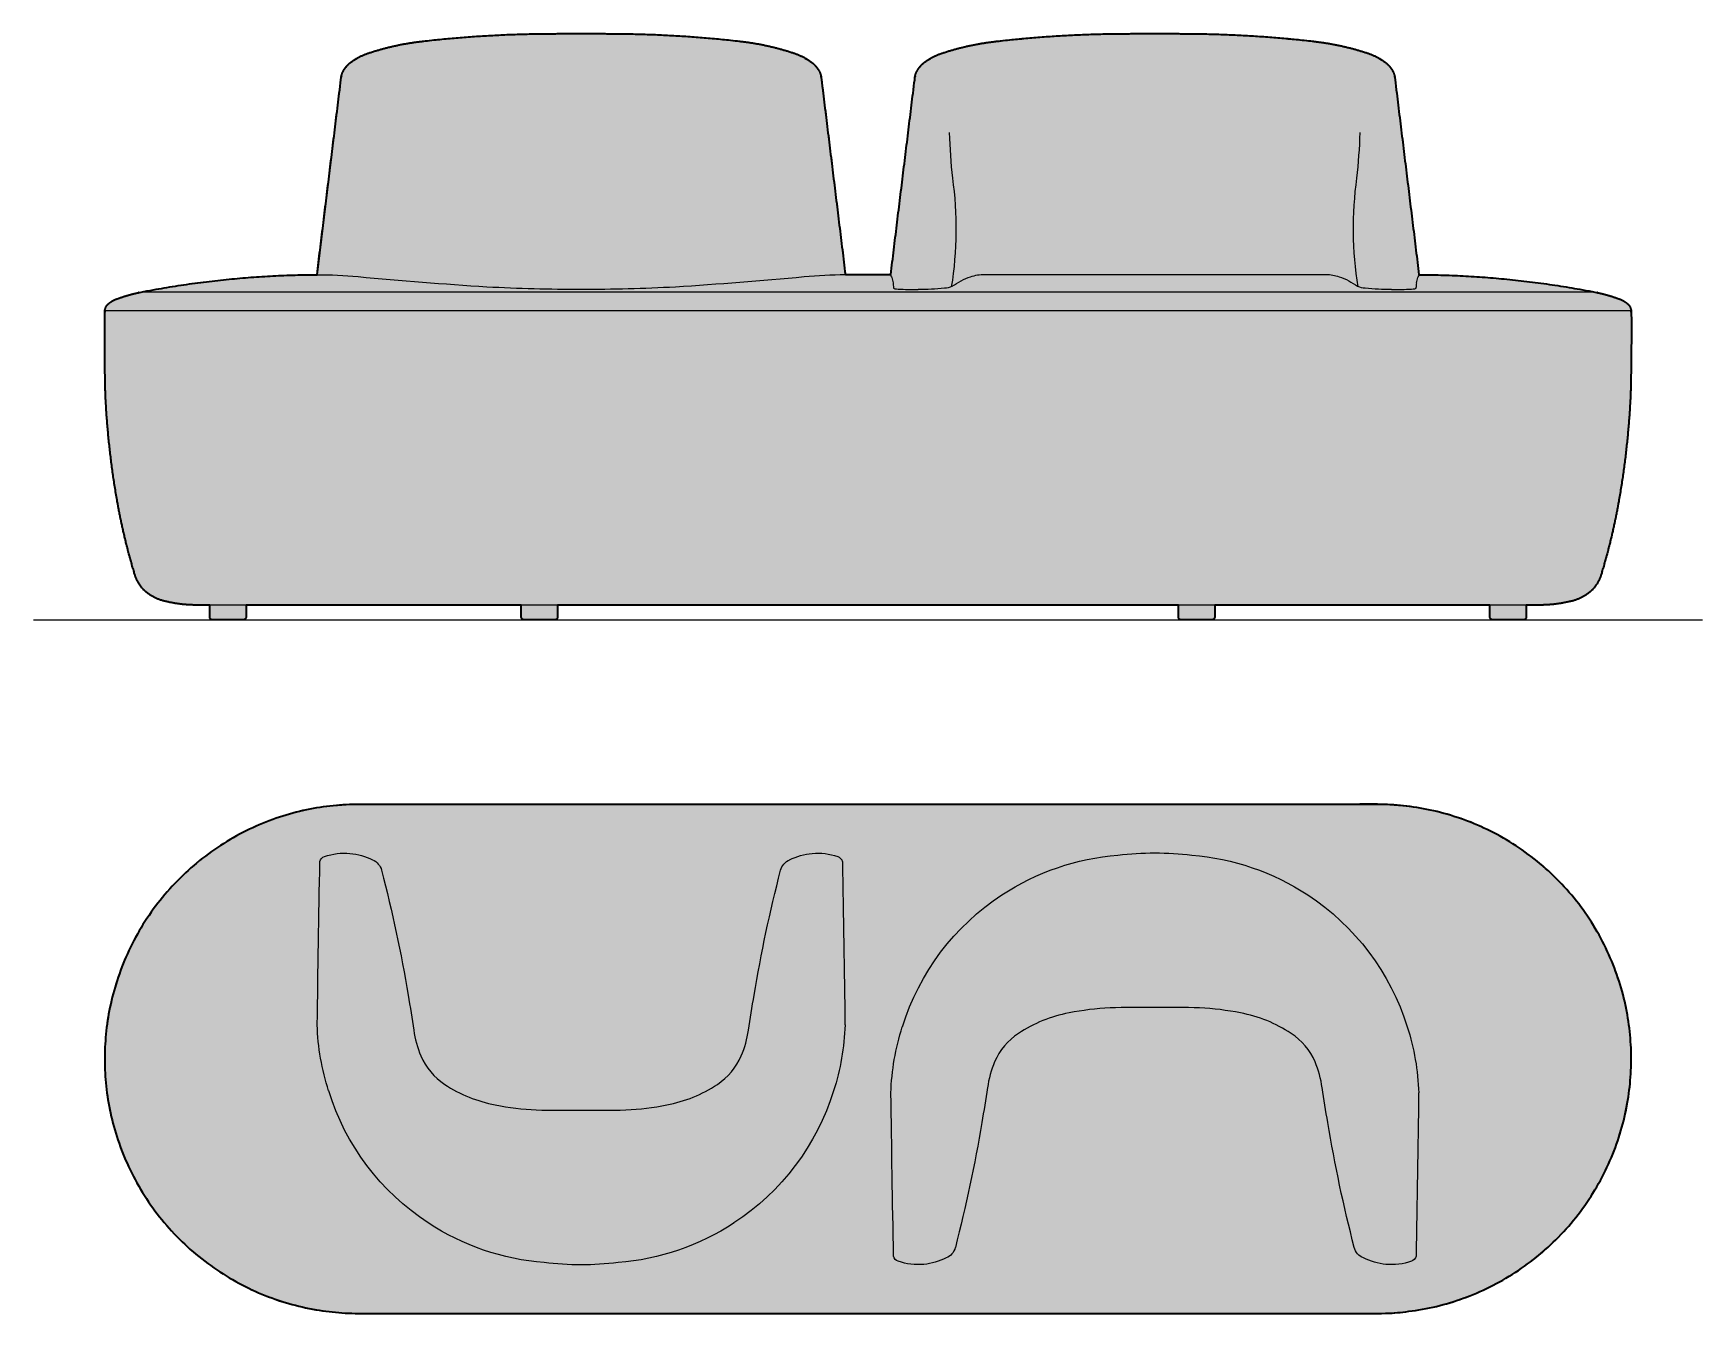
# Model space of a CAD drawing. Header units: millimetres. Extents: x 0 to 3456, y -1029 to 806.
# Drawn here: x 0 to 2296, y -954 to 806 of the extents above; entities that cross this region are included whole.
import ezdxf

# ---------------------------------------------------------------- set-up
doc = ezdxf.new("R2010")
doc.units = ezdxf.units.MM
doc.linetypes.add('Dots', pattern=[1, 0, -1])
doc.layers.add('Blocks', color=7, linetype='Continuous')
doc.layers.add('Blocks$Fill', color=7, linetype='Continuous', true_color=0xffffff)
for name, color, linetype, lineweight, true_color in [('Blocks$Inner', 7, 'Continuous', 25, 0x007f00), ('Blocks$Outline', 7, 'Continuous', 35, 0xff3f3f), ('Groud', 7, 'Dots', 25, 0x243775)]:
    doc.layers.add(name, color=color, linetype=linetype, lineweight=lineweight, true_color=true_color)

# ---------------------------------------------------------------- blocks, each defined once
blk = doc.blocks.new('Scene Bench Top')
at = {"layer": 'Blocks$Fill', "extrusion": (0, 0, -1)}
blk.add_hatch(color=256, dxfattribs=at).paths.add_polyline_path([(1750, 350), (350, 350), (342.2, 349.9), (334.4, 349.7), (326.5, 349.2), (318.6, 348.6), (310.6, 347.8), (302.5, 346.8), (294.4, 345.6), (286.3, 344.2), (278.2, 342.6), (270, 340.7), (261.9, 338.7), (253.7, 336.5), (245.5, 334), (237.4, 331.4), (229.3, 328.5), (221.2, 325.4), (213.1, 322.1), (205.1, 318.6), (197.1, 314.9), (189.2, 310.9), (181.4, 306.7), (173.7, 302.3), (166, 297.8), (158.5, 292.9), (151, 287.9), (143.7, 282.7), (136.5, 277.3), (129.4, 271.7), (122.5, 265.9), (115.6, 260), (109, 253.8), (102.5, 247.5), (96.2, 241), (90, 234.4), (84.1, 227.5), (78.3, 220.6), (72.7, 213.5), (67.3, 206.3), (62.1, 199), (57.1, 191.5), (52.2, 184), (47.7, 176.3), (43.3, 168.6), (39.1, 160.8), (35.1, 152.9), (31.4, 144.9), (27.9, 136.9), (24.6, 128.8), (21.5, 120.7), (18.6, 112.6), (16, 104.5), (13.5, 96.3), (11.3, 88.1), (9.3, 80), (7.4, 71.8), (5.8, 63.7), (4.4, 55.6), (3.2, 47.5), (2.2, 39.4), (1.4, 31.4), (0.8, 23.5), (0.3, 15.6), (0.1, 7.8), (0, 0), (0.1, -7.8), (0.3, -15.6), (0.8, -23.5), (1.4, -31.4), (2.2, -39.4), (3.2, -47.5), (4.4, -55.6), (5.8, -63.7), (7.4, -71.8), (9.3, -80), (11.3, -88.1), (13.5, -96.3), (16, -104.5), (18.6, -112.6), (21.5, -120.7), (24.6, -128.8), (27.9, -136.9), (31.4, -144.9), (35.1, -152.9), (39.1, -160.8), (43.3, -168.6), (47.7, -176.3), (52.2, -184), (57.1, -191.5), (62.1, -199), (67.3, -206.3), (72.7, -213.5), (78.3, -220.6), (84.1, -227.5), (90, -234.4), (96.2, -241), (102.5, -247.5), (109, -253.8), (115.6, -260), (122.5, -265.9), (129.4, -271.7), (136.5, -277.3), (143.7, -282.7), (151, -287.9), (158.5, -292.9), (166, -297.8), (173.7, -302.3), (181.4, -306.7), (189.2, -310.9), (197.1, -314.9), (205.1, -318.6), (213.1, -322.1), (221.2, -325.4), (229.3, -328.5), (237.4, -331.4), (245.5, -334), (253.7, -336.5), (261.9, -338.7), (270, -340.7), (278.2, -342.6), (286.3, -344.2), (294.4, -345.6), (302.5, -346.8), (310.6, -347.8), (318.6, -348.6), (326.5, -349.2), (334.4, -349.7), (342.2, -349.9), (350, -350), (1750, -350), (1757.8, -349.9), (1765.6, -349.7), (1773.5, -349.2), (1781.4, -348.6), (1789.4, -347.8), (1797.5, -346.8), (1805.6, -345.6), (1813.7, -344.2), (1821.8, -342.6), (1830, -340.7), (1838.1, -338.7), (1846.3, -336.5), (1854.5, -334), (1862.6, -331.4), (1870.7, -328.5), (1878.8, -325.4), (1886.9, -322.1), (1894.9, -318.6), (1902.9, -314.9), (1910.8, -310.9), (1918.6, -306.7), (1926.3, -302.3), (1934, -297.8), (1941.5, -292.9), (1949, -287.9), (1956.3, -282.7), (1963.5, -277.3), (1970.6, -271.7), (1977.5, -265.9), (1984.4, -260), (1991, -253.8), (1997.5, -247.5), (2003.8, -241), (2010, -234.4), (2015.9, -227.5), (2021.7, -220.6), (2027.3, -213.5), (2032.7, -206.3), (2037.9, -199), (2042.9, -191.5), (2047.8, -184), (2052.3, -176.3), (2056.7, -168.6), (2060.9, -160.8), (2064.9, -152.9), (2068.6, -144.9), (2072.1, -136.9), (2075.4, -128.8), (2078.5, -120.7), (2081.4, -112.6), (2084, -104.5), (2086.5, -96.3), (2088.7, -88.1), (2090.7, -80), (2092.6, -71.8), (2094.2, -63.7), (2095.6, -55.6), (2096.8, -47.5), (2097.8, -39.4), (2098.6, -31.4), (2099.2, -23.5), (2099.7, -15.6), (2099.9, -7.8), (2100, 0), (2099.9, 7.8), (2099.7, 15.6), (2099.2, 23.5), (2098.6, 31.4), (2097.8, 39.4), (2096.8, 47.5), (2095.6, 55.6), (2094.2, 63.7), (2092.6, 71.8), (2090.7, 80), (2088.7, 88.1), (2086.5, 96.3), (2084, 104.5), (2081.4, 112.6), (2078.5, 120.7), (2075.4, 128.8), (2072.1, 136.9), (2068.6, 144.9), (2064.9, 152.9), (2060.9, 160.8), (2056.7, 168.6), (2052.3, 176.3), (2047.8, 184), (2042.9, 191.5), (2037.9, 199), (2032.7, 206.3), (2027.3, 213.5), (2021.7, 220.6), (2015.9, 227.5), (2010, 234.4), (2003.8, 241), (1997.5, 247.5), (1991, 253.8), (1984.4, 260), (1977.5, 265.9), (1970.6, 271.7), (1963.5, 277.3), (1956.3, 282.7), (1949, 287.9), (1941.5, 292.9), (1934, 297.8), (1926.3, 302.3), (1918.6, 306.7), (1910.8, 310.9), (1902.9, 314.9), (1894.9, 318.6), (1886.9, 322.1), (1878.8, 325.4), (1870.7, 328.5), (1862.6, 331.4), (1854.5, 334), (1846.3, 336.5), (1838.1, 338.7), (1830, 340.7), (1821.8, 342.6), (1813.7, 344.2), (1805.6, 345.6), (1797.5, 346.8), (1789.4, 347.8), (1781.4, 348.6), (1773.5, 349.2), (1765.6, 349.7), (1757.8, 349.9)], flags=0)
at = {"layer": 'Blocks$Inner', "linetype": 'ByBlock'}
for p, q in [((-1750, 350), (-350, 350)), ((-350, -350), (-1750, -350))]:
    blk.add_line(p, q, dxfattribs=at)
at = {"layer": 'Blocks$Inner', "linetype": 'ByBlock', "extrusion": (0, 0, -1)}
for centre, radius, start, end in [((1750, 0), 350, 270, 90), ((350, 0), 350, 90, 270), ((1794.5, 269), 9.76, 14.8009, 71.5909), ((1770.4, 201.4), 81.5, 70.4717, 95.5283), ((1771.1, 194.3), 88.7, 95.5283, 116.4717), ((1118.2, 194.3), 88.7, 63.5283, 84.4717), ((1118.9, 201.4), 81.5, 84.4717, 109.5283), ((1094.7, 269), 9.76, 108.4091, 165.1991), ((679.6, -57.8), 339, 56.6946, 85.4807), ((655.5, -135.9), 419.1, 83.0465, 90.0193), ((655.2, -135.9), 419.1, 89.9807, 96.9535), ((631.2, -57.8), 339, 94.5193, 123.3054), ((-32984.4, -397.8), 34794.8, 0.73202, 1.10217), ((1739.7, 254), 21.3, 112.473, 165.527), ((3671.2, -244.6), 2016.2, 165.527, 170.521), ((-782, -244.6), 2016.2, 9.479, 14.473), ((1149.5, 254), 21.3, 14.473, 67.527), ((35873.6, -397.8), 34794.8, 178.89783, 179.26798), ((681.8, -55.7), 336, 17.2564, 56.8154), ((629, -55.7), 336, 123.1846, 162.7436), ((3513.4, -233.3), 1858.7, 170.063, 171.5582), ((-624.2, -233.3), 1858.7, 8.4418, 9.937), ((1479.1, 56.9), 328.7, 342.1379, 358.2388), ((1410.1, 56.9), 328.7, 181.7612, 197.8621), ((689.9, -56.9), 328.7, 1.7612, 17.8621), ((620.9, -56.9), 328.7, 162.1379, 178.2388), ((1471, 55.7), 336, 303.1846, 342.7436), ((1418.2, 55.7), 336, 197.2564, 236.8154), ((2724.2, 233.3), 1858.7, 188.4418, 189.937), ((-1413.4, 233.3), 1858.7, 350.063, 351.5582), ((-33773.6, 397.8), 34794.8, 358.89783, 359.26798), ((35084.4, 397.8), 34794.8, 180.73202, 181.10217), ((2882, 244.6), 2016.2, 189.479, 194.473), ((-1571.2, 244.6), 2016.2, 345.527, 350.521), ((1468.8, 57.8), 339, 274.5193, 303.3054), ((1420.4, 57.8), 339, 236.6946, 265.4807), ((1005.3, -269), 9.76, 288.4091, 345.1991), ((981.8, -194.3), 88.7, 243.5283, 264.4717), ((950.5, -254), 21.3, 194.473, 247.527), ((360.3, -254), 21.3, 292.473, 345.527), ((328.9, -194.3), 88.7, 275.5283, 296.4717), ((305.5, -269), 9.76, 194.8009, 251.5909), ((1444.8, 135.9), 419.1, 269.9807, 276.9535), ((1444.5, 135.9), 419.1, 263.0465, 270.0193), ((981.1, -201.4), 81.5, 264.4717, 289.5283), ((329.6, -201.4), 81.5, 250.4717, 275.5283)]:
    blk.add_arc(centre, radius, start, end, dxfattribs=at)
at = {"layer": 'Blocks$Inner', "linetype": 'ByBlock'}
for centre, radius, start, end in [((-692.8, -360.2), 431.1, 93.222, 100.778), ((-678, -1293.2), 1363.9, 89.0485, 91.6381), ((-632.7, -1293.2), 1363.9, 88.3619, 90.9515), ((-618, -360.2), 431.1, 79.222, 86.778), ((-737.4, -126.1), 192.7, 100.778, 123.222), ((-573.4, -126.1), 192.7, 56.778, 79.222), ((-1540.5, 57.5), 135.5, 187.5884, 203.222), ((-1348.8, 57.5), 135.5, 336.778, 352.4116), ((-794.4, -39), 88.5, 123.222, 156.778), ((-516.3, -39), 88.5, 23.222, 56.778), ((-1583.7, 39), 88.5, 203.222, 236.778), ((-1305.6, 39), 88.5, 303.222, 336.778), ((-751.2, -57.5), 135.5, 156.778, 172.4116), ((-559.5, -57.5), 135.5, 7.5884, 23.222), ((-1526.6, 126.1), 192.7, 236.778, 259.222), ((-1362.6, 126.1), 192.7, 280.778, 303.222), ((-1482, 360.2), 431.1, 259.222, 266.778), ((-1407.2, 360.2), 431.1, 273.222, 280.778), ((-1467.3, 1293.2), 1363.9, 268.3619, 270.9515), ((-1422, 1293.2), 1363.9, 269.0485, 271.6381)]:
    blk.add_arc(centre, radius, start, end, dxfattribs=at)
at = {"layer": 'Blocks$Outline'}
blk.add_rational_spline([(-1750, 350), (-1050, 350), (-350, 350), (0, 350), (0, 0), (0, -350), (-350, -350), (-1050, -350), (-1750, -350), (-2100, -350), (-2100, 0), (-2100, 350), (-1750, 350)], [1, 1, 1, 0.707106781187, 1, 0.707106781187, 1, 1, 1, 0.707106781187, 1, 0.707106781187, 1], degree=2, knots=[0, 0, 0, 1400, 1400, 1949.778714, 1949.778714, 2499.557429, 2499.557429, 3899.557429, 3899.557429, 4449.336143, 4449.336143, 4999.114858, 4999.114858, 4999.114858], dxfattribs=at)
blk = doc.blocks.new('Scene Bench Front')
at = {"layer": 'Blocks$Fill', "extrusion": (0, 0, -1)}
blk.add_hatch(color=256, dxfattribs=at).paths.add_polyline_path([(242.6, 20), (242.6, 4), (242.6, 3.9), (242.6, 3.8), (242.6, 3.7), (242.6, 3.6), (242.6, 3.5), (242.6, 3.5), (242.6, 3.4), (242.6, 3.3), (242.6, 3.2), (242.7, 3.1), (242.7, 3), (242.7, 2.9), (242.7, 2.8), (242.8, 2.7), (242.8, 2.6), (242.8, 2.5), (242.9, 2.4), (242.9, 2.3), (243, 2.3), (243, 2.2), (243.1, 2.1), (243.1, 2), (243.2, 1.9), (243.2, 1.8), (243.3, 1.7), (243.3, 1.6), (243.4, 1.6), (243.5, 1.5), (243.5, 1.4), (243.6, 1.3), (243.7, 1.2), (243.7, 1.2), (243.8, 1.1), (243.9, 1), (244, 1), (244, 0.9), (244.1, 0.8), (244.2, 0.8), (244.3, 0.7), (244.4, 0.7), (244.5, 0.6), (244.5, 0.5), (244.6, 0.5), (244.7, 0.4), (244.8, 0.4), (244.9, 0.4), (245, 0.3), (245.1, 0.3), (245.2, 0.2), (245.3, 0.2), (245.4, 0.2), (245.5, 0.2), (245.6, 0.1), (245.6, 0.1), (245.7, 0.1), (245.8, 0.1), (245.9, 0.1), (246, 0), (246.1, 0), (246.2, 0), (246.3, 0), (246.4, 0), (246.5, 0), (246.6, 0), (288.6, 0), (288.6, 0), (288.7, 0), (288.8, 0), (288.9, 0), (289, 0), (289.1, 0), (289.2, 0.1), (289.3, 0.1), (289.4, 0.1), (289.5, 0.1), (289.6, 0.1), (289.7, 0.2), (289.8, 0.2), (289.8, 0.2), (289.9, 0.2), (290, 0.3), (290.1, 0.3), (290.2, 0.4), (290.3, 0.4), (290.4, 0.4), (290.5, 0.5), (290.6, 0.5), (290.7, 0.6), (290.7, 0.7), (290.8, 0.7), (290.9, 0.8), (291, 0.8), (291.1, 0.9), (291.2, 1), (291.2, 1), (291.3, 1.1), (291.4, 1.2), (291.5, 1.2), (291.5, 1.3), (291.6, 1.4), (291.7, 1.5), (291.7, 1.6), (291.8, 1.6), (291.8, 1.7), (291.9, 1.8), (292, 1.9), (292, 2), (292.1, 2.1), (292.1, 2.2), (292.2, 2.3), (292.2, 2.3), (292.2, 2.4), (292.3, 2.5), (292.3, 2.6), (292.3, 2.7), (292.4, 2.8), (292.4, 2.9), (292.4, 3), (292.5, 3.1), (292.5, 3.2), (292.5, 3.3), (292.5, 3.4), (292.5, 3.5), (292.5, 3.5), (292.5, 3.6), (292.5, 3.7), (292.6, 3.8), (292.6, 3.9), (292.6, 4), (292.6, 20), (671.2, 20), (671.2, 4), (671.2, 3.9), (671.2, 3.8), (671.2, 3.7), (671.2, 3.6), (671.2, 3.5), (671.2, 3.4), (671.2, 3.4), (671.3, 3.3), (671.3, 3.2), (671.3, 3.1), (671.3, 3), (671.3, 2.9), (671.4, 2.8), (671.4, 2.7), (671.4, 2.6), (671.5, 2.5), (671.5, 2.4), (671.5, 2.3), (671.6, 2.2), (671.6, 2.2), (671.7, 2.1), (671.7, 2), (671.8, 1.9), (671.8, 1.8), (671.9, 1.7), (672, 1.6), (672, 1.6), (672.1, 1.5), (672.1, 1.4), (672.2, 1.3), (672.3, 1.2), (672.4, 1.2), (672.4, 1.1), (672.5, 1), (672.6, 1), (672.7, 0.9), (672.7, 0.8), (672.8, 0.8), (672.9, 0.7), (673, 0.6), (673.1, 0.6), (673.2, 0.5), (673.3, 0.5), (673.3, 0.4), (673.4, 0.4), (673.5, 0.4), (673.6, 0.3), (673.7, 0.3), (673.8, 0.2), (673.9, 0.2), (674, 0.2), (674.1, 0.1), (674.2, 0.1), (674.3, 0.1), (674.4, 0.1), (674.5, 0.1), (674.5, 0), (674.6, 0), (674.7, 0), (674.8, 0), (674.9, 0), (675, 0), (675.1, 0), (675.2, 0), (717.2, 0), (717.3, 0), (717.4, 0), (717.5, 0), (717.5, 0), (717.6, 0), (717.7, 0), (717.8, 0), (717.9, 0.1), (718, 0.1), (718.1, 0.1), (718.2, 0.1), (718.3, 0.1), (718.4, 0.2), (718.5, 0.2), (718.6, 0.2), (718.7, 0.3), (718.7, 0.3), (718.8, 0.4), (718.9, 0.4), (719, 0.4), (719.1, 0.5), (719.2, 0.5), (719.3, 0.6), (719.4, 0.6), (719.5, 0.7), (719.5, 0.8), (719.6, 0.8), (719.7, 0.9), (719.8, 1), (719.9, 1), (719.9, 1.1), (720, 1.2), (720.1, 1.2), (720.2, 1.3), (720.2, 1.4), (720.3, 1.5), (720.4, 1.6), (720.4, 1.6), (720.5, 1.7), (720.5, 1.8), (720.6, 1.9), (720.6, 2), (720.7, 2.1), (720.7, 2.2), (720.8, 2.2), (720.8, 2.3), (720.9, 2.4), (720.9, 2.5), (720.9, 2.6), (721, 2.7), (721, 2.8), (721, 2.9), (721.1, 3), (721.1, 3.1), (721.1, 3.2), (721.1, 3.3), (721.1, 3.4), (721.1, 3.4), (721.2, 3.5), (721.2, 3.6), (721.2, 3.7), (721.2, 3.8), (721.2, 3.9), (721.2, 4), (721.2, 20), (1575.1, 20), (1575.1, 4), (1575.1, 3.9), (1575.1, 3.8), (1575.1, 3.7), (1575.1, 3.6), (1575.1, 3.5), (1575.1, 3.4), (1575.2, 3.4), (1575.2, 3.3), (1575.2, 3.2), (1575.2, 3.1), (1575.2, 3), (1575.3, 2.9), (1575.3, 2.8), (1575.3, 2.7), (1575.4, 2.6), (1575.4, 2.5), (1575.4, 2.4), (1575.5, 2.3), (1575.5, 2.2), (1575.6, 2.2), (1575.6, 2.1), (1575.7, 2), (1575.7, 1.9), (1575.8, 1.8), (1575.8, 1.7), (1575.9, 1.6), (1575.9, 1.6), (1576, 1.5), (1576.1, 1.4), (1576.1, 1.3), (1576.2, 1.2), (1576.3, 1.2), (1576.4, 1.1), (1576.4, 1), (1576.5, 1), (1576.6, 0.9), (1576.7, 0.8), (1576.8, 0.8), (1576.8, 0.7), (1576.9, 0.6), (1577, 0.6), (1577.1, 0.5), (1577.2, 0.5), (1577.3, 0.4), (1577.4, 0.4), (1577.5, 0.4), (1577.5, 0.3), (1577.6, 0.3), (1577.7, 0.2), (1577.8, 0.2), (1577.9, 0.2), (1578, 0.1), (1578.1, 0.1), (1578.2, 0.1), (1578.3, 0.1), (1578.4, 0.1), (1578.5, 0), (1578.6, 0), (1578.7, 0), (1578.8, 0), (1578.8, 0), (1578.9, 0), (1579, 0), (1579.1, 0), (1621.1, 0), (1621.2, 0), (1621.3, 0), (1621.4, 0), (1621.5, 0), (1621.6, 0), (1621.7, 0), (1621.7, 0), (1621.8, 0.1), (1621.9, 0.1), (1622, 0.1), (1622.1, 0.1), (1622.2, 0.1), (1622.3, 0.2), (1622.4, 0.2), (1622.5, 0.2), (1622.6, 0.3), (1622.7, 0.3), (1622.8, 0.4), (1622.9, 0.4), (1622.9, 0.4), (1623, 0.5), (1623.1, 0.5), (1623.2, 0.6), (1623.3, 0.6), (1623.4, 0.7), (1623.5, 0.8), (1623.6, 0.8), (1623.6, 0.9), (1623.7, 1), (1623.8, 1), (1623.9, 1.1), (1623.9, 1.2), (1624, 1.2), (1624.1, 1.3), (1624.2, 1.4), (1624.2, 1.5), (1624.3, 1.6), (1624.3, 1.6), (1624.4, 1.7), (1624.5, 1.8), (1624.5, 1.9), (1624.6, 2), (1624.6, 2.1), (1624.7, 2.2), (1624.7, 2.2), (1624.8, 2.3), (1624.8, 2.4), (1624.8, 2.5), (1624.9, 2.6), (1624.9, 2.7), (1624.9, 2.8), (1625, 2.9), (1625, 3), (1625, 3.1), (1625, 3.2), (1625, 3.3), (1625.1, 3.4), (1625.1, 3.4), (1625.1, 3.5), (1625.1, 3.6), (1625.1, 3.7), (1625.1, 3.8), (1625.1, 3.9), (1625.1, 4), (1625.1, 20), (2003.7, 20), (2003.7, 4), (2003.7, 3.9), (2003.7, 3.8), (2003.7, 3.7), (2003.8, 3.6), (2003.8, 3.5), (2003.8, 3.5), (2003.8, 3.4), (2003.8, 3.3), (2003.8, 3.2), (2003.8, 3.1), (2003.9, 3), (2003.9, 2.9), (2003.9, 2.8), (2004, 2.7), (2004, 2.6), (2004, 2.5), (2004.1, 2.4), (2004.1, 2.3), (2004.1, 2.3), (2004.2, 2.2), (2004.2, 2.1), (2004.3, 2), (2004.3, 1.9), (2004.4, 1.8), (2004.4, 1.7), (2004.5, 1.6), (2004.6, 1.6), (2004.6, 1.5), (2004.7, 1.4), (2004.8, 1.3), (2004.8, 1.2), (2004.9, 1.2), (2005, 1.1), (2005.1, 1), (2005.1, 1), (2005.2, 0.9), (2005.3, 0.8), (2005.4, 0.8), (2005.5, 0.7), (2005.5, 0.7), (2005.6, 0.6), (2005.7, 0.5), (2005.8, 0.5), (2005.9, 0.4), (2006, 0.4), (2006.1, 0.4), (2006.2, 0.3), (2006.3, 0.3), (2006.4, 0.2), (2006.5, 0.2), (2006.5, 0.2), (2006.6, 0.2), (2006.7, 0.1), (2006.8, 0.1), (2006.9, 0.1), (2007, 0.1), (2007.1, 0.1), (2007.2, 0), (2007.3, 0), (2007.4, 0), (2007.5, 0), (2007.6, 0), (2007.6, 0), (2007.7, 0), (2049.7, 0), (2049.8, 0), (2049.9, 0), (2050, 0), (2050.1, 0), (2050.2, 0), (2050.3, 0), (2050.4, 0.1), (2050.5, 0.1), (2050.6, 0.1), (2050.7, 0.1), (2050.7, 0.1), (2050.8, 0.2), (2050.9, 0.2), (2051, 0.2), (2051.1, 0.2), (2051.2, 0.3), (2051.3, 0.3), (2051.4, 0.4), (2051.5, 0.4), (2051.6, 0.4), (2051.7, 0.5), (2051.8, 0.5), (2051.8, 0.6), (2051.9, 0.7), (2052, 0.7), (2052.1, 0.8), (2052.2, 0.8), (2052.3, 0.9), (2052.3, 1), (2052.4, 1), (2052.5, 1.1), (2052.6, 1.2), (2052.6, 1.2), (2052.7, 1.3), (2052.8, 1.4), (2052.8, 1.5), (2052.9, 1.6), (2053, 1.6), (2053, 1.7), (2053.1, 1.8), (2053.1, 1.9), (2053.2, 2), (2053.2, 2.1), (2053.3, 2.2), (2053.3, 2.3), (2053.4, 2.3), (2053.4, 2.4), (2053.5, 2.5), (2053.5, 2.6), (2053.5, 2.7), (2053.6, 2.8), (2053.6, 2.9), (2053.6, 3), (2053.6, 3.1), (2053.7, 3.2), (2053.7, 3.3), (2053.7, 3.4), (2053.7, 3.5), (2053.7, 3.5), (2053.7, 3.6), (2053.7, 3.7), (2053.7, 3.8), (2053.7, 3.9), (2053.7, 4), (2053.7, 20), (2067.4, 20.1), (2081.1, 20.6), (2085.6, 20.8), (2090.1, 21.2), (2094.5, 21.7), (2099, 22.3), (2103.4, 23), (2107.9, 23.9), (2112.3, 24.8), (2116.6, 25.9), (2118.5, 26.4), (2120.4, 26.9), (2122.2, 27.6), (2124, 28.2), (2125.9, 29), (2127.6, 29.8), (2129.4, 30.6), (2131.1, 31.5), (2132.9, 32.5), (2134.5, 33.5), (2136.2, 34.6), (2137.8, 35.7), (2139.3, 36.8), (2140.9, 38.1), (2142.3, 39.3), (2143.8, 40.6), (2144.9, 41.8), (2146.1, 43.1), (2147.1, 44.3), (2148.2, 45.7), (2149.2, 47), (2150.2, 48.4), (2151.1, 49.8), (2152, 51.3), (2152.8, 52.8), (2153.6, 54.3), (2154.3, 55.8), (2155, 57.3), (2155.6, 58.9), (2156.2, 60.5), (2156.7, 62.1), (2157.2, 63.7), (2164.3, 88.5), (2170.6, 113.5), (2176.2, 138.8), (2181.1, 164.1), (2186.9, 200.5), (2191.5, 237), (2195, 273.7), (2197.2, 310.4), (2198.1, 423.5), (2198.1, 423.9), (2198.1, 424.3), (2198.1, 424.6), (2198, 425), (2198, 425.4), (2197.9, 425.7), (2197.9, 426.1), (2197.8, 426.4), (2197.7, 426.8), (2197.6, 427.2), (2197.5, 427.5), (2197.4, 427.9), (2197.3, 428.2), (2197.2, 428.6), (2197.1, 428.9), (2196.9, 429.2), (2196.8, 429.6), (2196.6, 429.9), (2196.5, 430.2), (2196.3, 430.6), (2196.1, 430.9), (2195.9, 431.2), (2195.7, 431.5), (2195.5, 431.8), (2195.3, 432.1), (2195.1, 432.4), (2194.9, 432.7), (2194.7, 433), (2194.4, 433.3), (2194.2, 433.5), (2194, 433.8), (2193.7, 434.1), (2193.5, 434.3), (2193.2, 434.6), (2192.9, 434.8), (2192.7, 435), (2192, 435.6), (2191.3, 436.1), (2190.6, 436.6), (2189.9, 437), (2189.2, 437.5), (2188.5, 438), (2187.7, 438.4), (2187, 438.8), (2186.2, 439.2), (2185.4, 439.6), (2184.7, 440), (2183.9, 440.3), (2183.1, 440.7), (2182.3, 441), (2181.5, 441.3), (2180.7, 441.6), (2174.4, 443.8), (2167.9, 445.8), (2161.5, 447.7), (2154.9, 449.3), (2147.5, 450.8), (2117.6, 456.2), (2087.7, 461), (2057.6, 465), (2027.4, 468.4), (1997.1, 471), (1966.8, 472.9), (1936.5, 474.1), (1906.1, 474.6), (1872.8, 746.3), (1872.6, 747.2), (1872.4, 748.2), (1872.2, 749.1), (1871.9, 750), (1871.7, 750.9), (1871.3, 751.8), (1871, 752.7), (1870.6, 753.6), (1870.2, 754.4), (1869.8, 755.2), (1869.3, 756), (1868.8, 756.7), (1868.3, 757.5), (1867.8, 758.2), (1867.3, 759), (1866.7, 759.7), (1866.1, 760.4), (1865.5, 761.1), (1864.9, 761.8), (1864.3, 762.5), (1863.7, 763.2), (1863, 763.8), (1862.4, 764.4), (1861.7, 765), (1860.2, 766.2), (1858.6, 767.4), (1857, 768.5), (1855.4, 769.6), (1853.7, 770.7), (1852.1, 771.7), (1850.4, 772.7), (1848.6, 773.6), (1846.9, 774.5), (1845.1, 775.4), (1843.4, 776.2), (1841.6, 777), (1839.8, 777.8), (1837.9, 778.5), (1836.1, 779.1), (1834.3, 779.7), (1825.1, 782.6), (1815.9, 785.2), (1806.6, 787.6), (1797.3, 789.7), (1787.8, 791.6), (1778.4, 793.3), (1768.9, 794.6), (1759.4, 795.8), (1714.8, 800.3), (1670.2, 803.4), (1625.4, 805.4), (1580.6, 806), (1504.9, 806), (1460.1, 805.4), (1415.3, 803.5), (1370.6, 800.3), (1325.9, 795.8), (1316.4, 794.6), (1307, 793.3), (1297.5, 791.6), (1288.1, 789.7), (1278.8, 787.6), (1269.5, 785.2), (1260.2, 782.6), (1251.1, 779.7), (1249.3, 779.1), (1247.4, 778.5), (1245.6, 777.8), (1243.8, 777), (1242, 776.2), (1240.2, 775.4), (1238.5, 774.5), (1236.7, 773.6), (1235, 772.7), (1233.3, 771.7), (1231.6, 770.7), (1230, 769.6), (1228.4, 768.5), (1226.8, 767.4), (1225.2, 766.2), (1223.7, 765), (1223, 764.4), (1222.3, 763.8), (1221.7, 763.2), (1221, 762.5), (1220.4, 761.8), (1219.8, 761.1), (1219.2, 760.4), (1218.7, 759.7), (1218.1, 759), (1217.6, 758.2), (1217, 757.5), (1216.5, 756.7), (1216.1, 756), (1215.6, 755.2), (1215.2, 754.4), (1214.7, 753.6), (1214.4, 752.7), (1214, 751.8), (1213.7, 750.9), (1213.4, 750), (1213.2, 749.1), (1212.9, 748.2), (1212.7, 747.2), (1212.6, 746.3), (1179.3, 475), (1116.8, 475), (1083.5, 746.2), (1083.4, 747.2), (1083.2, 748.1), (1083, 749), (1082.7, 750), (1082.4, 750.9), (1082.1, 751.8), (1081.8, 752.6), (1081.4, 753.5), (1081, 754.3), (1080.5, 755.1), (1080.1, 755.9), (1079.6, 756.7), (1079.1, 757.4), (1078.6, 758.2), (1078, 758.9), (1077.5, 759.7), (1076.9, 760.4), (1076.3, 761.1), (1075.7, 761.8), (1075.1, 762.5), (1074.4, 763.1), (1073.8, 763.8), (1073.1, 764.4), (1072.5, 765), (1070.9, 766.2), (1069.4, 767.3), (1067.8, 768.5), (1066.1, 769.6), (1064.5, 770.6), (1062.8, 771.7), (1061.1, 772.6), (1059.4, 773.6), (1057.7, 774.5), (1055.9, 775.4), (1054.1, 776.2), (1052.3, 777), (1050.5, 777.7), (1048.7, 778.4), (1046.9, 779.1), (1045, 779.7), (1035.9, 782.5), (1026.7, 785.2), (1017.4, 787.5), (1008, 789.7), (998.6, 791.6), (989.2, 793.2), (979.7, 794.6), (970.2, 795.7), (925.6, 800.2), (880.9, 803.4), (836.1, 805.3), (791.4, 806), (715.7, 806), (670.9, 805.3), (626.1, 803.4), (581.5, 800.2), (536.9, 795.7), (527.4, 794.6), (517.9, 793.2), (508.5, 791.6), (499.1, 789.7), (489.7, 787.5), (480.4, 785.2), (471.2, 782.5), (462, 779.7), (460.2, 779.1), (458.4, 778.4), (456.5, 777.7), (454.7, 777), (452.9, 776.2), (451.2, 775.4), (449.4, 774.5), (447.7, 773.6), (445.9, 772.6), (444.2, 771.7), (442.6, 770.6), (440.9, 769.6), (439.3, 768.5), (437.7, 767.3), (436.1, 766.2), (434.6, 765), (433.9, 764.4), (433.3, 763.8), (432.6, 763.1), (432, 762.5), (431.4, 761.8), (430.8, 761.1), (430.2, 760.4), (429.6, 759.7), (429, 758.9), (428.5, 758.2), (428, 757.4), (427.5, 756.7), (427, 755.9), (426.5, 755.1), (426.1, 754.3), (425.7, 753.5), (425.3, 752.6), (425, 751.8), (424.6, 750.9), (424.4, 750), (424.1, 749), (423.9, 748.1), (423.7, 747.2), (423.5, 746.2), (390.2, 474.6), (359.9, 474.1), (329.5, 472.9), (299.2, 471), (268.9, 468.4), (238.7, 465), (208.6, 461), (178.7, 456.2), (141.4, 449.3), (134.8, 447.7), (128.4, 445.8), (121.9, 443.8), (115.6, 441.6), (114.8, 441.3), (114, 441), (113.2, 440.7), (112.4, 440.3), (111.6, 440), (110.9, 439.6), (110.1, 439.2), (109.3, 438.8), (108.6, 438.4), (107.8, 438), (107.1, 437.5), (106.4, 437), (105.7, 436.6), (105, 436.1), (104.3, 435.6), (103.6, 435), (103.4, 434.8), (103.1, 434.6), (102.8, 434.3), (102.6, 434.1), (102.3, 433.8), (102.1, 433.5), (101.9, 433.3), (101.6, 433), (101.4, 432.7), (101.2, 432.4), (101, 432.1), (100.8, 431.8), (100.6, 431.5), (100.4, 431.2), (100.2, 430.9), (100, 430.6), (99.8, 430.2), (99.7, 429.9), (99.5, 429.6), (99.4, 429.2), (99.2, 428.9), (99.1, 428.6), (99, 428.2), (98.9, 427.9), (98.8, 427.5), (98.7, 427.2), (98.6, 426.8), (98.5, 426.4), (98.4, 426.1), (98.4, 425.7), (98.3, 425.4), (98.3, 425), (98.2, 424.6), (98.2, 424.3), (98.2, 423.9), (98.1, 423.5), (99.1, 310.4), (101.3, 273.7), (104.8, 237), (109.4, 200.5), (115.2, 164.1), (120.1, 138.8), (125.7, 113.5), (132, 88.5), (139.1, 63.7), (139.6, 62.1), (140.1, 60.5), (140.7, 58.9), (141.3, 57.3), (142, 55.8), (142.7, 54.3), (143.5, 52.8), (144.3, 51.3), (145.2, 49.8), (146.1, 48.4), (147.1, 47), (148.1, 45.7), (149.2, 44.3), (150.2, 43.1), (151.4, 41.8), (152.5, 40.6), (154, 39.3), (155.4, 38.1), (157, 36.8), (158.5, 35.7), (160.1, 34.6), (161.8, 33.5), (163.4, 32.5), (165.1, 31.5), (166.9, 30.6), (168.6, 29.8), (170.4, 29), (172.2, 28.2), (174.1, 27.6), (175.9, 26.9), (177.8, 26.4), (179.6, 25.9), (184, 24.8), (188.4, 23.9), (192.8, 23), (197.3, 22.3), (201.8, 21.7), (206.2, 21.2), (210.7, 20.8), (215.2, 20.6), (228.9, 20.1)], flags=0)
at = {"layer": 'Blocks$Inner', "linetype": 'ByBlock'}
for p, q in [((-1872.8, 746.3), (-1906.1, 474.6)), ((-1179.3, 475), (-1212.6, 746.3)), ((-1083.5, 746.2), (-1117, 473.8)), ((-390.1, 473.8), (-423.5, 746.2)), ((-987.7, 474.9), (-517.6, 474.9)), ((-242.6, 20), (-2053.7, 20)), ((-2053.7, 20), (-2053.7, 4)), ((-2003.7, 4), (-2003.7, 20)), ((-1625.1, 4), (-1625.1, 20)), ((-1575.1, 20), (-1575.1, 4)), ((-721.2, 20), (-721.2, 4)), ((-671.2, 4), (-671.2, 20)), ((-292.6, 4), (-292.6, 20)), ((-242.6, 20), (-242.6, 4)), ((-2049.7, 0), (-2007.7, 0)), ((-1579.1, 0), (-1621.1, 0)), ((-717.2, 0), (-675.2, 0)), ((-246.6, 0), (-288.6, 0))]:
    blk.add_line(p, q, dxfattribs=at)
for points in [[(-1179.3, 475), (-1116.8, 475)], [(-148.8, 450.8), (-2147.5, 450.8)], [(-98.3, 425), (-2198, 425)]]:
    blk.add_lwpolyline(points, dxfattribs=at)
for centre, radius, start, end in [((-1580.2, -768.4), 1574.4, 90.0154, 96.5365), ((-1542.8, -1555.4), 2361.7, 89.0821, 90.918), ((-1505.2, -768.4), 1574.4, 83.4635, 89.9912), ((-790.9, -768.4), 1574.4, 90.0154, 96.5365), ((-753.5, -1555.3), 2361.6, 89.082, 90.918), ((-716.1, -768.4), 1574.4, 83.4635, 89.9846), ((-1720.5, 431.9), 366, 96.107, 108.1119), ((-1364.9, 431.9), 366, 71.8881, 83.893), ((-931.2, 431.8), 366, 96.107, 108.1119), ((-575.8, 431.8), 366, 71.8881, 83.893), ((-1836, 735.8), 38.9, 131.3535, 152.8829), ((-1808.1, 697.8), 86, 107.7328, 128.5956), ((-1277.3, 697.8), 86, 51.4044, 72.2672), ((-1249.3, 735.8), 38.9, 27.1171, 48.6465), ((-1046.8, 735.8), 38.9, 131.3535, 152.8829), ((-1018.8, 697.8), 86, 107.7328, 128.5956), ((-488.2, 697.8), 86, 51.4044, 72.2672), ((-460.3, 735.8), 38.9, 27.1171, 48.6465), ((-1845.3, 742.1), 27.8, 155.6966, 171.4085), ((-1240.1, 742.1), 27.8, 8.5915, 24.3034), ((-1056.1, 742.1), 27.8, 155.6966, 171.4085), ((-451, 742.1), 27.8, 8.5915, 24.3034), ((-1391.4, 702.9), 920.9, 354.0509, 357.9491), ((-1526.7, 537.5), 500, 350.8362, 8.0485), ((-1297.5, 6373.6), 5927.4, 264.65528, 266.37275), ((-1788.1, 6373.6), 5927.4, 273.62725, 275.34472), ((-1115.7, 474), 1.32, 188.9867, 229.3786), ((-391.4, 474), 1.32, 310.6214, 351.0133), ((-1539.5, 2975.4), 2520.8, 266.9777, 269.9268), ((-1546, 2975.4), 2520.8, 270.0732, 273.0223), ((-1112.3, 456.7), 0.862, 170.5211, 227.4789), ((-1109.8, 461.1), 5.88, 238.4243, 257.5757), ((-1104.9, 483.4), 28.7, 257.5757, 266.4243), ((-1088.3, 952.8), 498.4, 267.8858, 271.0519), ((-1082.4, 880.3), 425.8, 270.4357, 275.3257), ((-1044.4, 488), 31.7, 272.7881, 292.4153), ((-462.7, 488), 31.7, 247.5847, 267.2119), ((-424.7, 880.3), 425.8, 264.6743, 269.5643), ((-418.8, 952.8), 498.4, 268.9481, 272.1142), ((-402.2, 483.4), 28.7, 273.5757, 282.4243), ((-397.3, 461.1), 5.88, 282.4243, 301.5757), ((-394.8, 456.7), 0.862, 312.5211, 9.4789), ((-2049.7, 4), 4, 180, 270), ((-2007.7, 4), 4, 270, 0), ((-717.2, 4), 4, 180, 270), ((-675.2, 4), 4, 270, 0)]:
    blk.add_arc(centre, radius, start, end, dxfattribs=at)
at = {"layer": 'Blocks$Inner', "linetype": 'ByBlock', "extrusion": (0, 0, -1)}
for centre, radius, start, end in [((115.7, 702.9), 920.9, 354.0509, 357.9491), ((-19.6, 537.5), 500, 350.8362, 8.0485), ((1900.8, -813.2), 1287.8, 78.6192, 89.7765), ((1903.8, -81.2), 555.8, 89.7561, 95.5947), ((1165.7, -303.5), 778.6, 84.8229, 89.0009), ((1122, 468.6), 7, 140.7112, 163.2375), ((1142.8, 460.8), 29.2, 160.4089, 174.8575), ((1169.9, 455.5), 56.7, 171.9837, 178.6654), ((980.2, 389.1), 86.9, 53.1899, 72.0869), ((988.6, 420.4), 54.6, 70.2989, 90.9055), ((518.5, 420.4), 54.6, 90.9055, 109.7011), ((526.8, 389.1), 86.9, 107.9131, 126.8101), ((337.2, 455.5), 56.7, 1.3346, 8.0163), ((364.3, 460.8), 29.2, 5.1425, 19.5911), ((385.1, 468.6), 7, 16.7625, 39.2888), ((395.5, -813.2), 1287.8, 90.2353, 101.3808), ((2167.2, 402.7), 41.2, 51.7683, 70.8319), ((2101.6, 224.1), 231.4, 70.0054, 76.6692), ((194.7, 224.1), 231.4, 103.3308, 109.9946), ((129.1, 402.7), 41.2, 109.1681, 128.2317), ((-1186.6, 395.3), 3384.8, 358.5641, 0.4787), ((2182.6, 423.2), 15.5, 1.2108, 49.7105), ((113.6, 423.2), 15.5, 130.2895, 178.7892), ((3482.9, 395.3), 3384.8, 179.5213, 181.4359), ((1057.9, 361.8), 1140.5, 350.0169, 357.4182), ((1238.4, 361.8), 1140.5, 182.5818, 189.9831), ((1303.3, 319.7), 891.5, 343.3079, 349.9458), ((993, 319.7), 891.5, 190.0542, 196.6921), ((2105.6, 78.3), 53.6, 315.3608, 344.2051), ((190.7, 78.3), 53.6, 195.7949, 224.6392), ((2101.7, 85.8), 61.7, 283.9957, 312.9572), ((2073.4, 192.7), 172.3, 272.5379, 284.5215), ((222.9, 192.7), 172.3, 255.4785, 267.4621), ((194.6, 85.8), 61.7, 227.0428, 256.0043), ((2057.8, 506.7), 486.8, 269.5218, 272.7404), ((1621.1, 4), 4, 270, 0), ((1579.1, 4), 4, 180, 270), ((288.6, 4), 4, 270, 0), ((246.6, 4), 4, 180, 270), ((238.5, 507), 487, 267.2605, 270.4772)]:
    blk.add_arc(centre, radius, start, end, dxfattribs=at)
at = {"layer": 'Blocks$Outline'}
blk.add_lwpolyline([(-1179.3, 475), (-1116.8, 475)], dxfattribs=at)
for points, weights, knots in [([(-1906.1, 474.6), (-1889.5, 610.4), (-1872.8, 746.3), (-1872.2, 750.1), (-1870.6, 753.6), (-1867.3, 760.1), (-1861.7, 765), (-1849.3, 774.9), (-1834.3, 779.7), (-1797.7, 791.7), (-1759.4, 795.8), (-1670.3, 806), (-1580.6, 806), (-1542.8, 806.6), (-1504.9, 806), (-1415.2, 806), (-1325.9, 795.8), (-1287.7, 791.7), (-1251.1, 779.7), (-1236, 774.9), (-1223.7, 765), (-1218.1, 760.1), (-1214.7, 753.6), (-1213.2, 750.1), (-1212.6, 746.3), (-1195.9, 610.7), (-1179.3, 475)], [1, 1, 1, 0.990614807069, 1, 0.982402415728, 1, 0.983472344657, 1, 0.994517399243, 1, 0.998381206859, 1, 0.999871666036, 1, 0.998377891689, 1, 0.994517399243, 1, 0.983472344657, 1, 0.982402415728, 1, 0.990614807069, 1, 1, 1], [0, 0, 0, 273.716338, 273.716338, 281.333812, 281.333812, 295.945417, 295.945417, 327.256414, 327.256414, 403.943394, 403.943394, 583.134916, 583.134916, 658.809813, 658.809813, 838.184776, 838.184776, 914.871756, 914.871756, 946.182753, 946.182753, 960.794358, 960.794358, 968.411832, 968.411832, 1241.709478, 1241.709478, 1241.709478]), ([(-1116.8, 475), (-1100.2, 610.6), (-1083.5, 746.2), (-1083, 750), (-1081.4, 753.5), (-1078, 760.1), (-1072.5, 765), (-1060.1, 774.9), (-1045, 779.7), (-1008.4, 791.6), (-970.2, 795.7), (-881.1, 805.9), (-791.4, 806), (-753.5, 806.6), (-715.7, 806), (-626, 805.9), (-536.9, 795.7), (-498.6, 791.6), (-462, 779.7), (-447, 774.9), (-434.6, 765), (-429, 760.1), (-425.7, 753.5), (-424.1, 750), (-423.5, 746.2), (-406.9, 610.4), (-390.2, 474.6)], [1, 1, 1, 0.990614807069, 1, 0.982402415728, 1, 0.983472344657, 1, 0.994517399243, 1, 0.998381206859, 1, 0.999871649642, 1, 0.998381206859, 1, 0.994517399243, 1, 0.983472344657, 1, 0.982402415728, 1, 0.990614807069, 1, 1, 1], [-1388.450276, -1388.450276, -1388.450276, -1115.20109, -1115.20109, -1107.583616, -1107.583616, -1092.972011, -1092.972011, -1061.661014, -1061.661014, -984.974034, -984.974034, -805.782512, -805.782512, -730.107615, -730.107615, -550.916093, -550.916093, -474.229113, -474.229113, -442.918117, -442.918117, -428.306511, -428.306511, -420.689037, -420.689037, -147.021379, -147.021379, -147.021379]), ([(-2053.7, 20), (-2067.4, 19.9), (-2081.1, 20.6), (-2099.1, 21.4), (-2116.6, 25.9), (-2132.1, 29.7), (-2143.8, 40.6), (-2153.5, 50.4), (-2157.2, 63.7), (-2172.1, 113.2), (-2181.1, 164.1), (-2193.9, 236.7), (-2197.2, 310.4), (-2198.6, 367), (-2198.1, 423.5), (-2198.1, 424.3), (-2197.3, 431.1), (-2192.7, 435), (-2187.2, 439.3), (-2180.7, 441.6), (-2168.1, 446.2), (-2154.9, 449.3), (-2151.2, 450.1), (-2027.9, 474.1), (-1906.1, 474.6)], [1, 0.999605571176, 1, 0.994536893727, 1, 0.968231724776, 1, 0.968486986001, 1, 0.998322752457, 1, 0.997914917006, 1, 0.999860421032, 1, 0.989806824876, 0.921956386006, 1, 0.986193906076, 1, 0.998309588663, 1, 0.999855909137, 0.995412714371, 0.999989542056], [2600.699117, 2600.699117, 2600.699117, 2628.042561, 2628.042561, 2664.080401, 2664.080401, 2695.279351, 2695.279351, 2722.2638, 2722.2638, 2825.544294, 2825.544294, 2972.868907, 2972.868907, 3085.978284, 3085.978284, 3087.494413, 3099.102588, 3099.102588, 3112.797304, 3112.797304, 3139.711888, 3139.711888, 3147.341006, 3390.20523, 3390.20523, 3390.20523]), ([(-390.2, 474.6), (-268.4, 474.1), (-145.1, 450.1), (-141.4, 449.3), (-128.2, 446.2), (-115.6, 441.6), (-109.1, 439.3), (-103.6, 435), (-99, 431.1), (-98.2, 424.3), (-98.1, 423.5), (-97.7, 367), (-99.1, 310.4), (-102.4, 236.7), (-115.2, 164.1), (-124.2, 113.2), (-139.1, 63.7), (-142.8, 50.4), (-152.5, 40.6), (-164.2, 29.7), (-179.6, 25.9), (-197.2, 21.4), (-215.2, 20.6), (-228.9, 19.9), (-242.6, 20)], [1, 0.995417637698, 0.999856061547, 1, 0.998309588663, 1, 0.986193906076, 1, 0.921956386006, 0.989806824876, 1, 0.999860421032, 1, 0.997914917006, 1, 0.998322752457, 1, 0.968486986001, 1, 0.968231724776, 1, 0.994536893727, 1, 0.999606035138, 1], [0, 0, 0, 242.876542, 250.505636, 250.505636, 277.42022, 277.42022, 291.114935, 291.114935, 302.723111, 304.239239, 304.239239, 417.348617, 417.348617, 564.67323, 564.67323, 667.953724, 667.953724, 694.938172, 694.938172, 726.137122, 726.137122, 762.174963, 762.174963, 789.518402, 789.518402, 789.518402]), ([(-2003.7, 20), (-2003.7, 12), (-2003.7, 4), (-2003.7, 0), (-2007.7, 0), (-2028.7, 0), (-2049.7, 0), (-2053.7, 0), (-2053.7, 4), (-2053.7, 12), (-2053.7, 20)], [1, 1, 1, 0.707106781187, 1, 1, 1, 0.707106781187, 1, 1, 1], [-86.591939, -86.591939, -86.591939, -70.579155, -70.579155, -64.29597, -64.29597, -22.29597, -22.29597, -16.012784, -16.012784, 0, 0, 0]), ([(-1575.1, 20), (-1575.1, 12), (-1575.1, 4), (-1575.1, 0), (-1579.1, 0), (-1600.1, 0), (-1621.1, 0), (-1625.1, 0), (-1625.1, 4), (-1625.1, 12), (-1625.1, 20)], [1, 1, 1, 0.707106781187, 1, 1, 1, 0.707106781187, 1, 1, 1], [0, 0, 0, 16.021307, 16.021307, 22.304492, 22.304492, 64.304492, 64.304492, 70.587678, 70.587678, 86.608985, 86.608985, 86.608985]), ([(-671.2, 20), (-671.2, 12), (-671.2, 4), (-671.2, 0), (-675.2, 0), (-696.2, 0), (-717.2, 0), (-721.2, 0), (-721.2, 4), (-721.2, 12), (-721.2, 20)], [1, 1, 1, 0.707106781187, 1, 1, 1, 0.707106781187, 1, 1, 1], [-86.608985, -86.608985, -86.608985, -70.587678, -70.587678, -64.304492, -64.304492, -22.304492, -22.304492, -16.021307, -16.021307, 0, 0, 0]), ([(-242.6, 20), (-242.6, 12), (-242.6, 4), (-242.6, 0), (-246.6, 0), (-267.6, 0), (-288.6, 0), (-292.6, 0), (-292.6, 4), (-292.6, 12), (-292.6, 20)], [1, 1, 1, 0.707106781187, 1, 1, 1, 0.707106781187, 1, 1, 1], [0, 0, 0, 16.012784, 16.012784, 22.29597, 22.29597, 64.29597, 64.29597, 70.579155, 70.579155, 86.591939, 86.591939, 86.591939])]:
    blk.add_rational_spline(points, weights, degree=2, knots=knots, dxfattribs=at)
for points in [[(-1625.1, 20), (-1814.4, 20), (-2003.7, 20)], [(-721.2, 20), (-1148.1, 20), (-1575.1, 20)], [(-292.6, 20), (-481.9, 20), (-671.2, 20)]]:
    blk.add_open_spline(points, degree=2, dxfattribs=at)

msp = doc.modelspace()

# ---------------------------------------------------------------- linework, layer by layer
at = {"layer": 'Groud', "linetype": 'ByBlock'}
msp.add_lwpolyline([(0, 0), (2296.3, 0)], dxfattribs=at)

# ---------------------------------------------------------------- block references
at = {"layer": 'Blocks'}
for name, p in [('Scene Bench Front', (2296.3, 0)), ('Scene Bench Top', (2198.1, -603.7))]:
    msp.add_blockref(name, p, dxfattribs=at)

doc.saveas('drawing.dxf')
